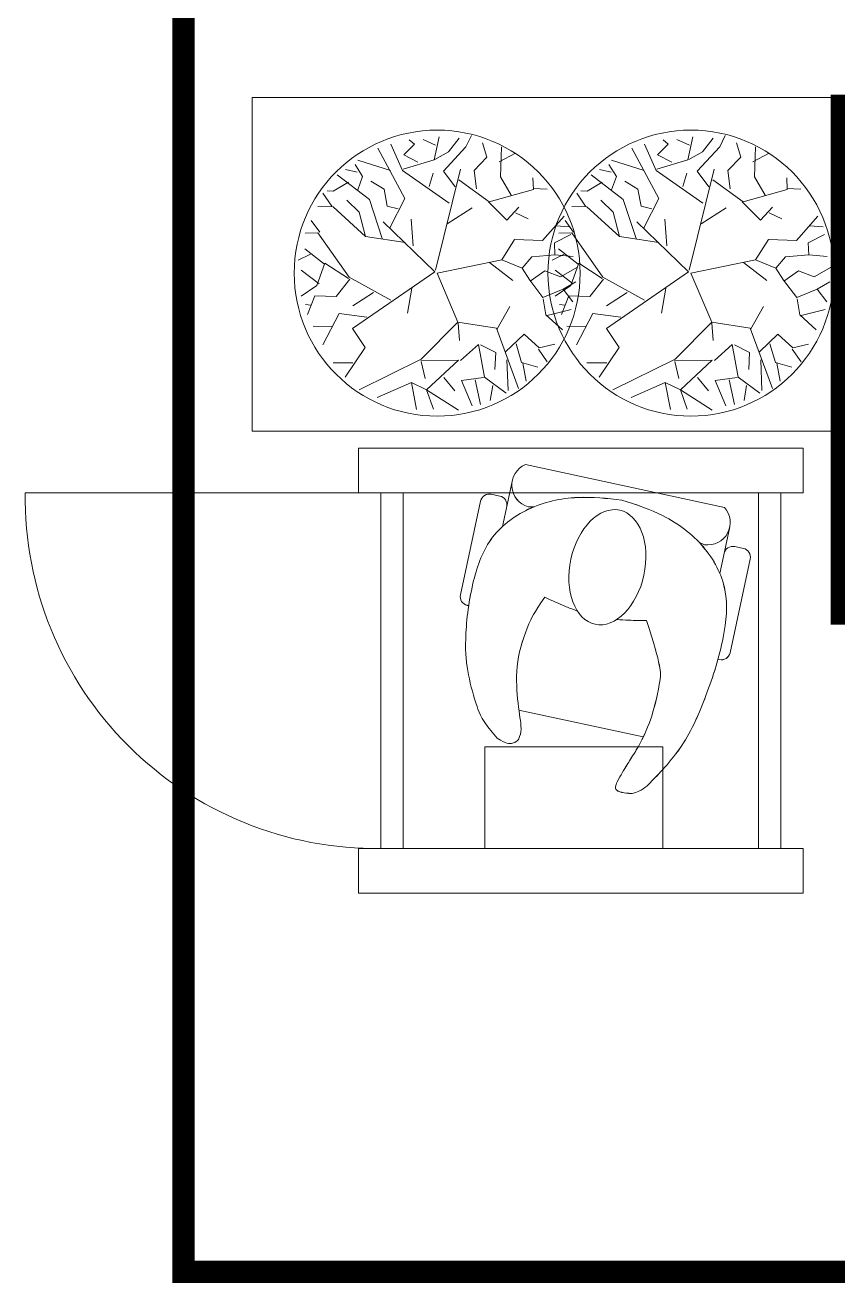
# Model space of a CAD drawing. Header units: millimetres. Extents: x -81374 to 485233, y -39075 to 157313.
# Drawn here: x 34374 to 36202, y 29861 to 32689 of the extents above; entities that cross this region are included whole.
import ezdxf
from ezdxf.enums import TextEntityAlignment as Align

# ---------------------------------------------------------------- set-up
doc = ezdxf.new("R2010")
doc.units = ezdxf.units.MM
doc.linetypes.add('CENTER', pattern=[2, 1.25, -0.25, 0.25, -0.25])
doc.linetypes.add('HIDDEN', pattern=[0.375, 0.25, -0.125])
doc.layers.add('00_SCRIVANIE', color=252, linetype='Continuous', lineweight=9)
doc.layers.add('G-IMPT', color=8, linetype='Continuous', lineweight=5)
doc.layers.add('_FP_costr vetro', color=7, linetype='Continuous', lineweight=9, true_color=0x2298e2)
doc.layers.add('CEN', color=252, linetype='CENTER')
doc.styles.get("Standard").update_dxf_attribs({"font": 'arial.ttf'})

# ---------------------------------------------------------------- blocks, each defined once
blk = doc.blocks.new('ng')
at = {"layer": 'CEN', "color": 9, "linetype": 'HIDDEN', "lineweight": 0, "ltscale": 1500, "true_color": 0xc7c8ca}
blk.add_lwpolyline([(47579.4, 9557.9), (51680.6, 9557.9), (51680.6, 5456.7), (47579.4, 5456.7)], close=True, dxfattribs=at)
blk = doc.blocks.new('floor plan 1')
at = {"layer": 'G-IMPT', "color": 8, "ltscale": 500}
for p, q in [((22046.9, -69913.2), (22046.9, -69813.2)), ((22046.9, -69813.2), (23046.9, -69813.2)), ((23046.9, -69813.2), (23046.9, -69913.2)), ((23046.9, -69913.2), (22046.9, -69913.2)), ((22097.3, -69961.8), (22097.3, -69913.2)), ((22097.3, -69961.8), (22097.3, -69913.2)), ((22147.3, -69961.8), (22147.3, -69913.2)), ((22147.3, -69961.8), (22147.3, -69913.2)), ((22946.5, -69961.8), (22946.5, -69913.2)), ((22946.5, -69961.8), (22946.5, -69913.2)), ((22996.5, -69961.8), (22996.5, -69913.2)), ((22996.5, -69961.8), (22996.5, -69913.2)), ((23046.9, -69913.2), (23046.9, -69913.2)), ((22097.3, -70713.2), (22097.3, -69961.8)), ((22097.3, -70713.2), (22097.3, -69961.8)), ((22147.3, -70713.2), (22147.3, -69961.8)), ((22147.3, -70713.2), (22147.3, -69961.8)), ((22946.5, -70713.2), (22946.5, -69961.8)), ((22946.5, -70713.2), (22946.5, -69961.8)), ((22996.5, -70713.2), (22996.5, -69961.8)), ((22996.5, -70713.2), (22996.5, -69961.8)), ((22406.5, -70164.2), (22686.3, -70224.4)), ((22406.5, -70164.2), (22417.3, -70166.5)), ((22166.2, -70564.2), (22211.6, -70353.3)), ((22238.7, -70338.7), (22235.4, -70338)), ((22799.1, -70459.2), (22802.4, -70460)), ((22772.4, -70694.5), (22817.7, -70483.7)), ((22212.8, -70633.1), (22234.6, -70531.8)), ((22201.1, -70592.1), (22181.6, -70587.9)), ((22701.6, -70738.2), (22723.4, -70637)), ((22224.3, -70680.2), (22671.7, -70776.4)), ((23046.9, -70713.2), (22046.9, -70713.2)), ((22046.9, -70713.2), (22046.9, -70813.2)), ((22729.1, -70705.7), (22748.6, -70709.9)), ((22996.5, -70713.2), (23796.5, -70713.2)), ((22996.5, -70713.2), (23796.5, -70713.2)), ((23046.9, -70813.2), (23046.9, -70713.2)), ((23046.9, -70713.2), (23046.9, -70713.2)), ((22046.9, -70813.2), (23046.9, -70813.2)), ((23286, -70851.9, 0), (21960.3, -70851.9, 0)), ((23286, -71601.9, 0), (23286, -70851.9, 0)), ((22213.7, -70966.8, 0), (22201.5, -70911.4, 0)), ((22244.6, -70965.3, 0), (22220.7, -70908.4, 0)), ((22323.2, -70944.6, 0), (22251.5, -70899.2, 0)), ((22323.2, -70944.6, 0), (22307.8, -70901.1, 0)), ((22357.1, -70961.3, 0), (22345.6, -70900.3, 0)), ((22784.5, -70966.8, 0), (22772.3, -70911.4, 0)), ((22815.3, -70965.3, 0), (22791.4, -70908.4, 0)), ((22893.9, -70944.6, 0), (22822.3, -70899.2, 0)), ((22893.9, -70944.6, 0), (22878.5, -70901.1, 0)), ((22927.8, -70961.3, 0), (22916.3, -70900.3, 0)), ((22166.1, -71083, 0), (22116.3, -70947.6, 0)), ((22142.5, -71012.2, 0), (22139.8, -70943.3, 0)), ((22193.2, -70972.9, 0), (22144.3, -70936.7, 0)), ((22174.4, -70954.5, 0), (22179.9, -70920.7, 0)), ((22251.7, -71011.6, 0), (22323.2, -70944.6, 0)), ((22284.7, -70972.4, 0), (22259.9, -70942, 0)), ((22323.2, -70944.6, 0), (22357.1, -70961.3, 0)), ((22335.1, -71013.5, 0), (22475, -70944.6, 0)), ((22357.1, -70961.3, 0), (22434.2, -70927.5, 0)), ((22736.8, -71083, 0), (22687, -70947.6, 0)), ((22713.2, -71012.2, 0), (22710.5, -70943.3, 0)), ((22763.9, -70972.9, 0), (22715, -70936.7, 0)), ((22745.1, -70954.5, 0), (22750.6, -70920.7, 0)), ((22822.4, -71011.6, 0), (22893.9, -70944.6, 0)), ((22855.4, -70972.4, 0), (22830.7, -70942, 0)), ((22893.9, -70944.6, 0), (22927.8, -70961.3, 0)), ((22905.8, -71013.5, 0), (23045.8, -70944.6, 0)), ((22927.8, -70961.3, 0), (23005, -70927.5, 0)), ((22106.5, -71004.3, 0), (22099, -70963.7, 0)), ((22206.5, -71046.8, 0), (22193.2, -70972.9, 0)), ((22195.4, -70972.3, 0), (22244.6, -70965.3, 0)), ((22335.5, -71008.1, 0), (22326.6, -70970.4, 0)), ((22461.2, -71040, 0), (22505.9, -70972.9, 0)), ((22677.2, -71004.3, 0), (22669.8, -70963.7, 0)), ((22777.2, -71046.8, 0), (22763.9, -70972.9, 0)), ((22766.1, -70972.3, 0), (22815.3, -70965.3, 0)), ((22906.2, -71008.1, 0), (22897.3, -70970.4, 0)), ((23031.9, -71040, 0), (23076.6, -70972.9, 0)), ((22109.3, -71005.9, 0), (22072.7, -70995.7, 0)), ((22167.5, -71028.8, 0), (22169.6, -70990.6, 0)), ((22680.1, -71005.9, 0), (22643.4, -70995.7, 0)), ((22738.2, -71028.8, 0), (22740.3, -70990.6, 0)), ((22071.6, -71036.3, 0), (22051.7, -71007.3, 0)), ((22145.5, -71030.1, 0), (22103.9, -71069.4, 0)), ((22121.9, -71047.7, 0), (22109.3, -71005.9, 0)), ((22201.7, -71045.4, 0), (22167.5, -71028.8, 0)), ((22246.8, -71010.3, 0), (22206.5, -71046.8, 0)), ((22336.2, -71010.3, 0), (22251.7, -71011.6, 0)), ((22252.8, -71096.9, 0), (22335.1, -71013.5, 0)), ((22488.7, -71004.9, 0), (22533.2, -71005, 0)), ((22642.3, -71036.3, 0), (22622.4, -71007.3, 0)), ((22716.2, -71030.1, 0), (22674.6, -71069.4, 0)), ((22692.6, -71047.7, 0), (22680.1, -71005.9, 0)), ((22772.4, -71045.4, 0), (22738.2, -71028.8, 0)), ((22817.5, -71010.3, 0), (22777.2, -71046.8, 0)), ((22906.9, -71010.3, 0), (22822.4, -71011.6, 0)), ((22823.5, -71096.9, 0), (22905.8, -71013.5, 0)), ((23059.4, -71004.9, 0), (23103.9, -71005, 0)), ((22070.1, -71039.2, 0), (22034.8, -71047.3, 0)), ((22103.9, -71069.4, 0), (22070.1, -71039.2, 0)), ((22252.1, -71094.6, 0), (22249.1, -71055.2, 0)), ((22489.6, -71082.5, 0), (22461.2, -71040, 0)), ((22519.7, -71116.2, 0), (22556.8, -71046, 0)), ((22640.8, -71039.2, 0), (22605.5, -71047.3, 0)), ((22674.6, -71069.4, 0), (22640.8, -71039.2, 0)), ((22822.8, -71094.6, 0), (22819.8, -71055.2, 0)), ((23060.3, -71082.5, 0), (23031.9, -71040, 0)), ((23090.4, -71116.2, 0), (23127.5, -71046, 0)), ((22054.7, -71113.5, 0), (22017.5, -71079.1, 0)), ((22165.3, -71080.4, 0), (22136, -71132, 0)), ((22252.8, -71096.9, 0), (22166.1, -71083, 0)), ((22304.7, -71210.1, 0), (22489.6, -71082.6, 0)), ((22535.8, -71087.3, 0), (22578.4, -71087.7, 0)), ((22625.4, -71113.5, 0), (22588.2, -71079.1, 0)), ((22736, -71080.4, 0), (22706.7, -71132, 0)), ((22823.5, -71096.9, 0), (22736.8, -71083, 0)), ((22875.4, -71210.1, 0), (23060.4, -71082.6, 0)), ((23106.5, -71087.3, 0), (23149.1, -71087.7, 0)), ((22051.8, -71111.9, 0), (21997.8, -71125.3, 0)), ((22060.7, -71149.2, 0), (22054.7, -71113.5, 0)), ((22299.4, -71207, 0), (22252.8, -71096.9, 0)), ((22356.2, -71173.4, 0), (22366, -71116.7, 0)), ((22457.2, -71108.1, 0), (22519.7, -71116.2, 0)), ((22622.6, -71111.9, 0), (22568.5, -71125.3, 0)), ((22574.2, -71156.1, 0), (22590.6, -71113.7, 0)), ((22631.4, -71149.2, 0), (22625.4, -71113.5, 0)), ((22870.1, -71207, 0), (22823.5, -71096.9, 0)), ((22926.9, -71173.4, 0), (22936.7, -71116.7, 0)), ((23027.9, -71108.1, 0), (23090.4, -71116.2, 0)), ((23144.9, -71156.1, 0), (23161.3, -71113.7, 0)), ((22015.9, -71170.8, 0), (21994.1, -71142.3, 0)), ((22403.6, -71145.8, 0), (22497.4, -71197.9, 0)), ((22442.5, -71163.4, 0), (22489.3, -71133.5, 0)), ((22586.6, -71170.8, 0), (22564.8, -71142.3, 0)), ((22583.3, -71134.6, 0), (22595.1, -71136.4, 0)), ((22974.3, -71145.8, 0), (23068.1, -71197.9, 0)), ((23013.2, -71163.4, 0), (23060, -71133.5, 0)), ((23154, -71134.6, 0), (23165.8, -71136.4, 0)), ((22015.9, -71170.8, 0), (21987.3, -71187.5, 0)), ((22061.5, -71151.8, 0), (22015.9, -71170.8, 0)), ((22091.2, -71191, 0), (22061.5, -71151.8, 0)), ((22495.9, -71193.1, 0), (22526.7, -71154.1, 0)), ((22526.7, -71154.1, 0), (22574.2, -71156.1, 0)), ((22586.6, -71170.8, 0), (22558, -71187.5, 0)), ((22569.8, -71179, 0), (22605.1, -71155, 0)), ((22632.2, -71151.8, 0), (22586.6, -71170.8, 0)), ((22661.9, -71191, 0), (22632.2, -71151.8, 0)), ((23066.6, -71193.1, 0), (23097.4, -71154.1, 0)), ((23097.4, -71154.1, 0), (23144.9, -71156.1, 0)), ((23140.5, -71179, 0), (23175.8, -71155, 0)), ((22022.1, -71198.3, 0), (21984, -71220.7, 0)), ((22057.4, -71212.1, 0), (22022.1, -71198.3, 0)), ((22090.5, -71188.7, 0), (22057.4, -71212.1, 0)), ((22108.2, -71218.1, 0), (22091.2, -71191, 0)), ((22181.4, -71231.2, 0), (22129.1, -71190.6, 0)), ((22497.4, -71197.9, 0), (22567.6, -71297.5, 0)), ((22498.8, -71194.7, 0), (22551.7, -71229.7, 0)), ((22551.7, -71229.7, 0), (22569.8, -71179, 0)), ((22592.8, -71198.3, 0), (22554.7, -71220.7, 0)), ((22564.6, -71183.1, 0), (22605, -71213.7, 0)), ((22628.1, -71212.1, 0), (22592.8, -71198.3, 0)), ((22661.2, -71188.7, 0), (22628.1, -71212.1, 0)), ((22678.9, -71218.1, 0), (22661.9, -71191, 0)), ((22752.1, -71231.2, 0), (22699.8, -71190.6, 0)), ((23068.1, -71197.9, 0), (23138.3, -71297.5, 0)), ((23069.5, -71194.7, 0), (23122.4, -71229.7, 0)), ((23122.4, -71229.7, 0), (23140.5, -71179, 0)), ((23135.3, -71183.1, 0), (23175.7, -71213.7, 0)), ((22108.2, -71218.1, 0), (22086.8, -71243.3, 0)), ((22154.1, -71236.5, 0), (22108.2, -71218.1, 0)), ((22299.4, -71207, 0), (22154.1, -71236.5, 0)), ((22303.3, -71213.3, 0), (22247, -71440.8, 0)), ((22304.7, -71210.1, 0), (22421.1, -71322.6, 0)), ((22552.9, -71226.9, 0), (22597, -71261.8, 0)), ((22678.9, -71218.1, 0), (22657.5, -71243.3, 0)), ((22724.8, -71236.5, 0), (22678.9, -71218.1, 0)), ((22870.1, -71207, 0), (22724.8, -71236.5, 0)), ((22874, -71213.3, 0), (22817.7, -71440.8, 0)), ((22875.4, -71210.1, 0), (22991.8, -71322.6, 0)), ((23123.6, -71226.9, 0), (23167.7, -71261.8, 0)), ((22034.7, -71248.3, 0), (21993.4, -71244.4, 0)), ((22086.8, -71243.3, 0), (22034.7, -71248.3, 0)), ((22034.7, -71248.3, 0), (22035.9, -71274.8, 0)), ((22154.1, -71236.5, 0), (22125.4, -71282.6, 0)), ((22605.4, -71248.3, 0), (22564.1, -71244.4, 0)), ((22584.5, -71249.6, 0), (22611.7, -71236.1, 0)), ((22657.5, -71243.3, 0), (22605.4, -71248.3, 0)), ((22605.4, -71248.3, 0), (22606.6, -71274.8, 0)), ((22724.8, -71236.5, 0), (22696.2, -71282.6, 0)), ((23155.2, -71249.6, 0), (23182.4, -71236.1, 0)), ((22035.9, -71274.8, 0), (21999.1, -71293.6, 0)), ((22062.3, -71280.3, 0), (22013.8, -71334.9, 0)), ((22125.4, -71282.6, 0), (22062.3, -71280.3, 0)), ((22353.3, -71268, 0), (22357.8, -71328.2, 0)), ((22371.4, -71276, 0), (22460.3, -71289.4, 0)), ((22422.9, -71284.6, 0), (22451.6, -71372.6, 0)), ((22606.6, -71274.8, 0), (22569.8, -71293.6, 0)), ((22633, -71280.3, 0), (22584.5, -71334.9, 0)), ((22696.2, -71282.6, 0), (22633, -71280.3, 0)), ((22924.1, -71268, 0), (22928.6, -71328.2, 0)), ((22942.1, -71276, 0), (23031, -71289.4, 0)), ((22993.6, -71284.6, 0), (23022.3, -71372.6, 0)), ((22031.9, -71313.5, 0), (22002.3, -71311.4, 0)), ((22405.6, -71308.6, 0), (22371.9, -71374.9, 0)), ((22460.3, -71289.4, 0), (22533.5, -71355.8, 0)), ((22460.3, -71289.4, 0), (22474.3, -71344.2, 0)), ((22563.3, -71298.8, 0), (22582.4, -71325.2, 0)), ((22567.6, -71297.5, 0), (22596.4, -71297, 0)), ((22602.6, -71313.5, 0), (22573, -71311.4, 0)), ((22976.3, -71308.6, 0), (22942.6, -71374.9, 0)), ((23031, -71289.4, 0), (23104.3, -71355.8, 0)), ((23031, -71289.4, 0), (23045.1, -71344.2, 0)), ((23134, -71298.8, 0), (23153.1, -71325.2, 0)), ((23138.3, -71297.5, 0), (23167.1, -71297, 0)), ((22123.3, -71342.3, 0), (22094.9, -71329.3, 0)), ((22142.8, -71325.9, 0), (22116, -71355.1, 0)), ((22184, -71366.9, 0), (22142.8, -71325.9, 0)), ((22276.6, -71317.9, 0), (22220.4, -71353.5, 0)), ((22694, -71342.3, 0), (22665.6, -71329.3, 0)), ((22713.6, -71325.9, 0), (22686.7, -71355.1, 0)), ((22754.8, -71366.9, 0), (22713.6, -71325.9, 0)), ((22847.3, -71317.9, 0), (22791.1, -71353.5, 0)), ((22182.2, -71367.5, 0), (22083, -71394.7, 0)), ((22250.5, -71416.6, 0), (22182.2, -71367.5, 0)), ((22272.6, -71364.4, 0), (22377.4, -71437.7, 0)), ((22387.3, -71351.6, 0), (22411.5, -71357.7, 0)), ((22411.5, -71357.7, 0), (22418.5, -71396, 0)), ((22474.3, -71344.2, 0), (22502.4, -71370.8, 0)), ((22533.5, -71355.8, 0), (22567.4, -71356.6, 0)), ((22536.5, -71357.7, 0), (22556.3, -71386.5, 0)), ((22752.9, -71367.5, 0), (22653.7, -71394.7, 0)), ((22821.3, -71416.6, 0), (22752.9, -71367.5, 0)), ((22843.3, -71364.4, 0), (22948.1, -71437.7, 0)), ((22958, -71351.6, 0), (22982.2, -71357.7, 0)), ((22982.2, -71357.7, 0), (22989.3, -71396, 0)), ((23045.1, -71344.2, 0), (23073.1, -71370.8, 0)), ((23104.3, -71355.8, 0), (23138.1, -71356.6, 0)), ((23107.2, -71357.7, 0), (23127, -71386.5, 0)), ((22083.7, -71397, 0), (22052.1, -71395.9, 0)), ((22083, -71394.7, 0), (22084.1, -71420.9, 0)), ((22132.9, -71382.2, 0), (22156.5, -71423.6, 0)), ((22210.9, -71396.4, 0), (22216.4, -71437.5, 0)), ((22371.9, -71374.9, 0), (22432.6, -71488, 0)), ((22418.5, -71396, 0), (22448.3, -71413.6, 0)), ((22451.6, -71372.6, 0), (22524.1, -71428.3, 0)), ((22478.1, -71394, 0), (22467.1, -71424.2, 0)), ((22499, -71411.8, 0), (22532.9, -71391, 0)), ((22532.9, -71391, 0), (22546.8, -71392.1, 0)), ((22654.4, -71397, 0), (22622.8, -71395.9, 0)), ((22653.7, -71394.7, 0), (22654.8, -71420.9, 0)), ((22703.6, -71382.2, 0), (22727.3, -71423.6, 0)), ((22781.6, -71396.4, 0), (22787.1, -71437.5, 0)), ((22942.6, -71374.9, 0), (23003.3, -71488, 0)), ((22989.3, -71396, 0), (23019, -71413.6, 0)), ((23022.3, -71372.6, 0), (23094.8, -71428.3, 0)), ((23048.8, -71394, 0), (23037.8, -71424.2, 0)), ((23069.8, -71411.8, 0), (23103.6, -71391, 0)), ((23103.6, -71391, 0), (23117.5, -71392.1, 0)), ((22156.5, -71423.6, 0), (22154.4, -71491.1, 0)), ((22259, -71400.7, 0), (22285.2, -71435.9, 0)), ((22317.4, -71401.9, 0), (22308.4, -71431.5, 0)), ((22467.1, -71424.2, 0), (22484.1, -71451.3, 0)), ((22727.3, -71423.6, 0), (22725.1, -71491.1, 0)), ((22829.7, -71400.7, 0), (22855.9, -71435.9, 0)), ((22888.2, -71401.9, 0), (22879.1, -71431.5, 0)), ((23037.8, -71424.2, 0), (23054.8, -71451.3, 0)), ((22216.4, -71437.5, 0), (22187.5, -71467.7, 0)), ((22285.2, -71435.9, 0), (22234.8, -71491, 0)), ((22375.9, -71440.6, 0), (22306.4, -71461.4, 0)), ((22342.6, -71456.2, 0), (22374.5, -71473.2, 0)), ((22377.4, -71437.7, 0), (22403.9, -71496.6, 0)), ((22404.3, -71437.7, 0), (22478.1, -71460.9, 0)), ((22478.9, -71434.1, 0), (22505.3, -71439.6, 0)), ((22787.1, -71437.5, 0), (22758.2, -71467.7, 0)), ((22855.9, -71435.9, 0), (22805.6, -71491, 0)), ((22946.6, -71440.6, 0), (22877.1, -71461.4, 0)), ((22913.3, -71456.2, 0), (22945.2, -71473.2, 0)), ((22948.1, -71437.7, 0), (22974.6, -71496.6, 0)), ((22975, -71437.7, 0), (23048.8, -71460.9, 0)), ((23049.6, -71434.1, 0), (23076, -71439.6, 0)), ((22159.9, -71457.3, 0), (22123.2, -71476.4, 0)), ((22187.5, -71467.7, 0), (22197.1, -71499.9, 0)), ((22273.8, -71479.4, 0), (22249.6, -71510.7, 0)), ((22304.3, -71462.1, 0), (22273.8, -71479.4, 0)), ((22306.4, -71461.4, 0), (22295.2, -71513.3, 0)), ((22374.5, -71473.2, 0), (22350.3, -71496.7, 0)), ((22730.6, -71457.3, 0), (22693.9, -71476.4, 0)), ((22758.2, -71467.7, 0), (22767.8, -71499.9, 0)), ((22844.5, -71479.4, 0), (22820.3, -71510.7, 0)), ((22875, -71462.1, 0), (22844.5, -71479.4, 0)), ((22877.1, -71461.4, 0), (22865.9, -71513.3, 0)), ((22945.2, -71473.2, 0), (22921, -71496.7, 0)), ((22234.8, -71491, 0), (22222.4, -71516.3, 0)), ((22302.8, -71494.7, 0), (22331.2, -71507.7, 0)), ((22350.3, -71496.7, 0), (22362.1, -71506.6, 0)), ((22805.6, -71491, 0), (22793.1, -71516.3, 0)), ((22873.6, -71494.7, 0), (22901.9, -71507.7, 0)), ((22921, -71496.7, 0), (22932.8, -71506.6, 0)), ((21960.3, -71601.9, 0), (23286, -71601.9, 0))]:
    blk.add_line(p, q, dxfattribs=at)
blk.add_lwpolyline([(22762.8, -69913.2), (22762.8, -70142.1), (22362.8, -70142.1), (22362.8, -69913.2)], close=True, dxfattribs=at)
blk.add_lwpolyline([(22406.5, -70164.2), (22686.3, -70224.4)], dxfattribs=at)
blk.add_lwpolyline([(22406.5, -70164.2), (22686.3, -70224.4)], dxfattribs=at)
for centre in [(22299.4, -71207, 0), (22870.1, -71207, 0)]:
    blk.add_circle(centre, 321.5, dxfattribs=at)
for centre, radius, start, end in [((23005.8, -70703.8), 790.7, 359.3213, 90.6787), ((23005.8, -70703.8), 790.7, 359.3213, 90.6787), ((22231.1, -70357.5), 20, 77.8611, 167.8611), ((22798.2, -70479.5), 20, 347.8611, 77.8611), ((22185.8, -70568.4), 20, 167.8611, 257.8611), ((22205.4, -70572.6), 20, 257.8611, 347.8611), ((22261.5, -70646.2), 50.4, 81.3162, 222.5133), ((22697.3, -69569.6), 1112.5, 247.3624, 247.9914), ((22697.3, -69569.6), 1112.5, 267.7307, 268.3597), ((22651.9, -70730.1), 50.4, 293.2088, 74.406), ((22733.3, -70686.1), 20, 167.8611, 257.8611), ((22752.8, -70690.3), 20, 257.8611, 347.8611)]:
    blk.add_arc(centre, radius, start, end, dxfattribs=at)
at = {"layer": 'G-IMPT', "color": 8, "ltscale": 500, "extrusion": (0, 0, -1)}
blk.add_ellipse((22487.3, -70545.8), major_axis=(-27.6, -128.3), ratio=0.64, start_param=1.570796326794895, end_param=7.853981633974481, dxfattribs=at)
at = {"layer": 'G-IMPT', "color": 8, "ltscale": 500}
for points, knots in [([(22454.9, -70696.4), (22423, -70686.6), (22355.2, -70664.1), (22266.9, -70598.6), (22212.2, -70496.7), (22224.7, -70377.3), (22262.3, -70260.5), (22314.6, -70138.7), (22397.1, -70055.2), (22408, -70044.2), (22431.4, -70036.7)], [1.803023, 1.803023, 1.803023, 1.803023, 11.285136, 22.158489, 32.475343, 42.625731, 55.439213, 67.279219, 79.466653, 88.892432, 88.892432, 88.892432, 88.892432]), ([(22431.4, -70036.7), (22431.4, -70036.7), (22476.6, -70038.6), (22464.2, -70065.6), (22446.1, -70096.6), (22434.6, -70115.5), (22392.7, -70179.3), (22370.4, -70276.8), (22365.2, -70321.4), (22399.7, -70426.2)], [0, 0, 0, 0, 2.730738, 5.361033, 8.460117, 17.236788, 33.910863, 42.359225, 46.273158, 46.273158, 46.273158, 46.273158]), ([(22735.1, -70161.5), (22714.5, -70148.4), (22701.9, -70148.3), (22687.5, -70155.5), (22682.8, -70171.9), (22677.2, -70183.3), (22703.6, -70306.6), (22671, -70403.2), (22653.8, -70441.6), (22627.9, -70478.3)], [0, 0, 0, 0, 2.730738, 5.361033, 8.460117, 17.236788, 33.910863, 42.359225, 45.907566, 45.907566, 45.907566, 45.907566]), ([(22454.9, -70696.4), (22488, -70700.6), (22559, -70708), (22666.5, -70684.5), (22758.2, -70614.1), (22795.9, -70500.2), (22809.7, -70378.2), (22801.6, -70303), (22782.1, -70235.6), (22769.5, -70200.3), (22735.1, -70161.5)], [1.803023, 1.803023, 1.803023, 1.803023, 11.285136, 22.158489, 32.475343, 42.625731, 55.439213, 67.279219, 79.466653, 88.892432, 88.892432, 88.892432, 88.892432]), ([(22466.3, -70428.2), (22457.2, -70427.5), (22435, -70426.1), (22412.8, -70426), (22399.7, -70426.2)], [4.567094, 4.567094, 4.567094, 4.567094, 7.169821, 10.915921, 10.915921, 10.915921, 10.915921]), ([(22554.8, -70447.2), (22563.4, -70450.3), (22588.1, -70459.7), (22612.2, -70470.7), (22627.9, -70478.3)], [4.567094, 4.567094, 4.567094, 4.567094, 7.169821, 12.141975, 12.141975, 12.141975, 12.141975])]:
    blk.add_open_spline(points, degree=3, knots=knots, dxfattribs=at)
at = {"layer": 'CEN', "linetype": 'Continuous'}
blk.add_blockref('ng', (-28240.4, -78519.6), dxfattribs=at)
at = {"layer": 'G-IMPT', "color": 8, "ltscale": 500}
for rotation, p in [(359.9992, (39680.6, -4989.6, 0)), (359.9992, (35886.7, -10139.3, 0)), (270.0008, (28873.3, -20643.5, 0)), (359.9992, (11975.3, -26935.4, 0)), (359.9992, (15267.6, -26935.4, 0)), (359.9992, (26686.3, -26987.7, 0)), (270.0008, (15861.1, -28615, 0)), (89.9992, (23697.8, -33300.6, 0)), (89.9992, (23597.9, -35337.7, 0)), (89.9992, (23597.9, -37388.3, 0)), (359.9992, (13750.4, -37781.5, 0)), (89.9992, (23697.8, -40746.8, 0)), (89.9992, (23597.8, -44302.5, 0)), (89.9992, (23597.8, -46399.1, 0)), (89.9992, (23697.8, -48339.8, 0)), (89.9992, (23697.8, -54280, 0)), (359.9992, (27418.1, -55702.4, 0)), (89.9992, (9671.9, -65856.5, 0)), (359.9992, (4684.1, -67403.4, 0)), (359.9992, (8737.2, -67403.4, 0))]:
    blk.add_attdef('PARTITIONTYPE', text='', height=200, rotation=rotation, dxfattribs=at).set_placement(p, align=Align.MIDDLE_CENTER)
blk = doc.blocks.new('A$C6CF2629D')
at = {"color": 0, "transparency": 33554687}
for p, q in [((-43.05, -47.06), (-71.02, -53.07)), ((-43.05, -47.06), (-44.13, -47.29)), ((-26.26, -64.51), (-25.93, -64.43)), ((-19.02, -87.05), (-23.56, -65.97)), ((-79.64, -100.09), (-84.17, -79.01)), ((-82.3, -76.56), (-82.64, -76.63)), ((-23.68, -93.94), (-25.85, -83.82)), ((-22.51, -89.85), (-20.56, -89.43)), ((-72.56, -104.45), (-74.74, -94.33)), ((-24.83, -98.66), (-69.57, -108.28)), ((-75.3, -101.2), (-77.26, -101.62))]:
    blk.add_line(p, q, dxfattribs=at)
blk.add_lwpolyline([(-78.68, -21.95), (-78.68, -44.84), (-38.68, -44.84), (-38.68, -21.95)], close=True, dxfattribs=at)
blk.add_lwpolyline([(-43.05, -47.06), (-71.02, -53.07)], dxfattribs=at)
blk.add_lwpolyline([(-43.05, -47.06), (-71.02, -53.07)], dxfattribs=at)
for centre, radius, start, end in [((-25.51, -66.39), 2, 12.1389, 102.1389), ((-82.22, -78.59), 2, 102.1389, 192.1389), ((-20.98, -87.47), 2, 282.1389, 12.1389), ((-72.12, 12.41), 111.25, 292.0086, 292.6376), ((-28.54, -95.25), 5.04, 317.4867, 98.6838), ((-22.93, -87.89), 2, 192.1389, 282.1389), ((-75.73, -99.25), 2, 282.1389, 12.1389), ((-67.59, -103.65), 5.04, 105.594, 246.7912), ((-72.12, 12.41), 111.25, 271.6403, 272.2693), ((-77.68, -99.67), 2, 192.1389, 282.1389)]:
    blk.add_arc(centre, radius, start, end, dxfattribs=at)
blk.add_ellipse((-51.13, -85.21), major_axis=(2.76, -12.83), ratio=0.64, start_param=1.570796326794895, end_param=7.853981633974481, dxfattribs=at)
for points, knots in [([(-45.53, -34.31), (-45.53, -34.31), (-50.05, -34.49), (-48.82, -37.2), (-47.01, -40.3), (-45.85, -42.18), (-41.67, -48.57), (-39.43, -58.31), (-38.91, -62.78), (-42.37, -73.26)], [0, 0, 0, 0, 2.730738, 5.361033, 8.460117, 17.236788, 33.910863, 42.359225, 46.273158, 46.273158, 46.273158, 46.273158]), ([(-47.89, -100.27), (-44.7, -99.3), (-37.92, -97.05), (-29.08, -90.49), (-23.62, -80.3), (-24.87, -68.37), (-28.63, -56.68), (-33.85, -44.5), (-42.11, -36.16), (-43.19, -35.05), (-45.53, -34.31)], [1.803023, 1.803023, 1.803023, 1.803023, 11.285136, 22.158489, 32.475343, 42.625731, 55.439213, 67.279219, 79.466653, 88.892432, 88.892432, 88.892432, 88.892432]), ([(-47.89, -100.27), (-51.2, -100.7), (-58.3, -101.43), (-69.05, -99.09), (-78.22, -92.05), (-81.99, -80.65), (-83.37, -68.46), (-82.56, -60.93), (-80.61, -54.19), (-79.34, -50.66), (-75.91, -46.78)], [1.803023, 1.803023, 1.803023, 1.803023, 11.285136, 22.158489, 32.475343, 42.625731, 55.439213, 67.279219, 79.466653, 88.892432, 88.892432, 88.892432, 88.892432]), ([(-75.91, -46.78), (-73.85, -45.48), (-72.59, -45.46), (-71.15, -46.18), (-70.68, -47.82), (-70.12, -48.96), (-72.76, -61.3), (-69.5, -70.96), (-67.78, -74.79), (-65.19, -78.47)], [0, 0, 0, 0, 2.730738, 5.361033, 8.460117, 17.236788, 33.910863, 42.359225, 45.907566, 45.907566, 45.907566, 45.907566]), ([(-49.03, -73.45), (-48.12, -73.38), (-45.9, -73.24), (-43.68, -73.23), (-42.37, -73.26)], [4.567094, 4.567094, 4.567094, 4.567094, 7.169821, 10.915921, 10.915921, 10.915921, 10.915921]), ([(-57.88, -75.36), (-58.73, -75.67), (-61.21, -76.6), (-63.62, -77.71), (-65.19, -78.47)], [4.567094, 4.567094, 4.567094, 4.567094, 7.169821, 12.141975, 12.141975, 12.141975, 12.141975])]:
    blk.add_open_spline(points, degree=3, knots=knots, dxfattribs=at)

msp = doc.modelspace()

# ---------------------------------------------------------------- linework, layer by layer
at = {"layer": '_FP_costr vetro', "color": 8}
for points in [[(35174.3, 31637.8), (35174.3, 30886.4), (35174.3, 30837.8)], [(35224.3, 31637.8), (35224.3, 30886.4), (35224.3, 30837.8)], [(36023.5, 31637.8), (36023.5, 30886.4), (36023.5, 30837.8)], [(36073.5, 31637.8), (36073.5, 30886.4), (36073.5, 30837.8)]]:
    msp.add_lwpolyline(points, dxfattribs=at)
at = {"layer": 'CEN', "color": 11, "linetype": 'HIDDEN', "lineweight": 0, "ltscale": 1500, "const_width": 50}
msp.add_lwpolyline([(38831.8, 29886.3), (34730.5, 29886.3), (34730.5, 33987.6), (38831.8, 33987.6)], close=True, dxfattribs=at)
at = {"layer": 'CEN', "color": 11, "linetype": 'Continuous', "lineweight": 0, "const_width": 50}
msp.add_lwpolyline([(37351.8, 31366.3), (36210.5, 31366.3), (36210.5, 32507.6), (37351.8, 32507.6)], close=True, dxfattribs=at)

# ---------------------------------------------------------------- block references
at = {"linetype": 'Continuous', "rotation": 180}
msp.add_blockref('floor plan 1', (58170.8, -39075.4), dxfattribs=at)
at = {"layer": '00_SCRIVANIE', "color": 8, "xscale": -10, "yscale": 10, "zscale": 10, "rotation": 180}
msp.add_blockref('A$C6CF2629D', (36194.8, 30618.3), dxfattribs=at)

doc.saveas('drawing.dxf')
